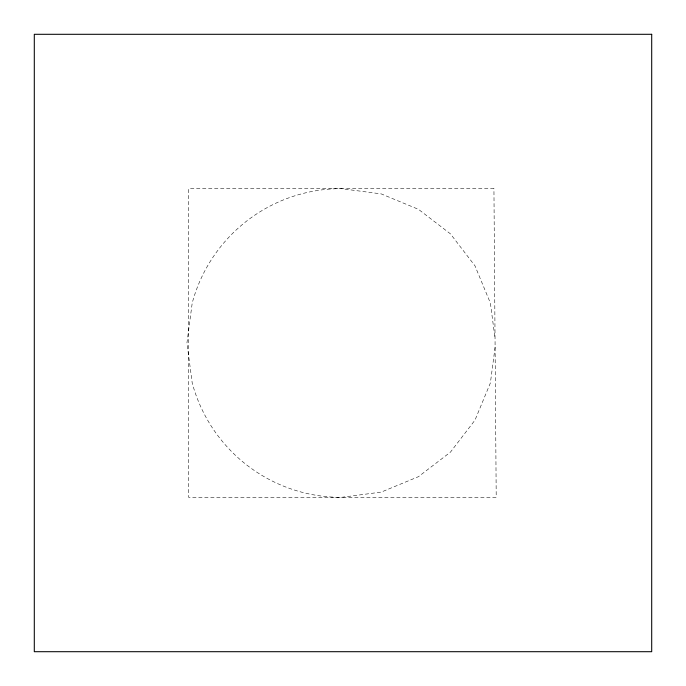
<?xml version="1.0" encoding="UTF-8"?>
<svg xmlns="http://www.w3.org/2000/svg" width="686" height="686" viewBox="0 0 686 686"><rect width="100%" height="100%" fill="white"/><g stroke="black" fill="none" stroke-linecap="round" stroke-linejoin="round"><path stroke-width="0.51" stroke-dasharray="3.43 2.57" d="M495.103 347.09L490.387 382.951L474.969 420.175L450.436 452.143L418.469 476.667L381.245 492.094L341.294 497.35A154.35 154.35 0 0 1 192.209 382.951L186.944 343L192.209 303.049A154.35 154.35 0 0 1 341.294 188.65L381.245 193.906L418.469 209.333L450.436 233.857L474.969 265.825L490.387 303.049L495.043 338.43M493.937 188.65L188.65 188.65L188.65 497.35L496.21 497.35L493.937 188.65"/><path stroke-width="1.03" d="M651.7 34.3L34.3 34.3L34.3 651.7L651.7 651.7L651.7 34.3"/></g></svg>
